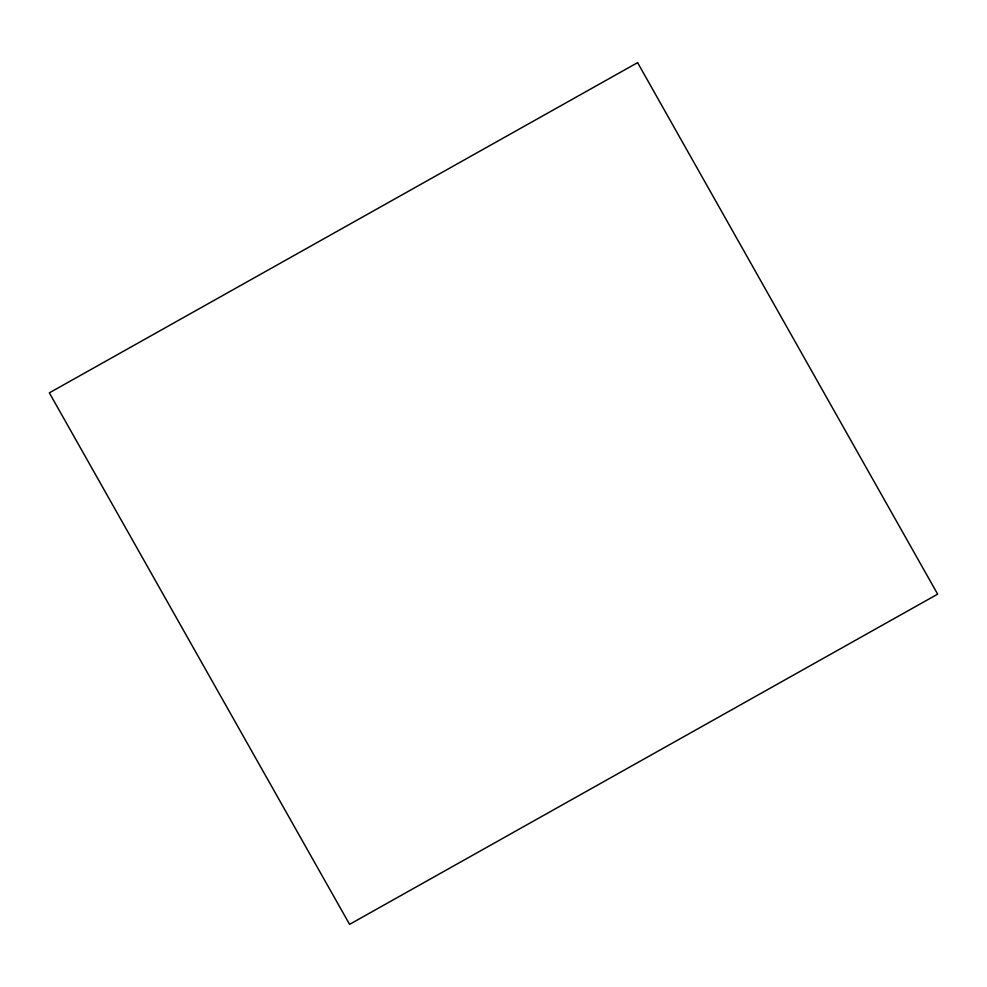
<?xml version="1.0" encoding="UTF-8"?>
<svg xmlns="http://www.w3.org/2000/svg" width="987" height="987" viewBox="0 0 987 987"><rect width="100%" height="100%" fill="white"/><g stroke="black" fill="none" stroke-linecap="round" stroke-linejoin="round"><path stroke-width="1.48" d="M637.602 62.637L49.35 392.851L349.583 924.363L937.65 594.149L637.602 62.637"/></g></svg>
